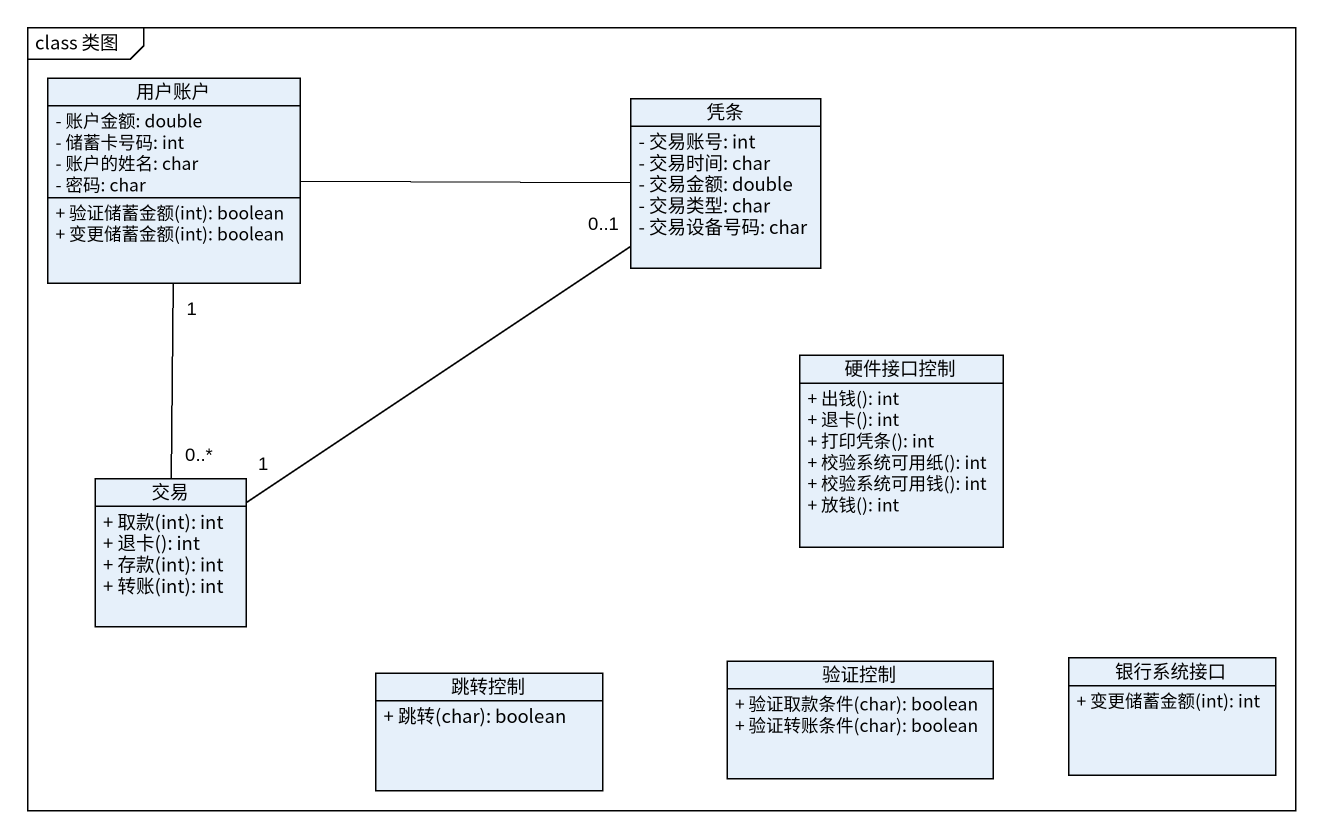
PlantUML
@startuml
mainframe class 类图
hide circle
hide empty members
skinparam classAttributeIconSize 0
class 用户账户 {
  - 账户金额: double
  - 储蓄卡号码: int
  - 账户的姓名: char
  - 密码: char
  + 验证储蓄金额(int): boolean
  + 变更储蓄金额(int): boolean
}
class 凭条 {
  - 交易账号: int
  - 交易时间: char
  - 交易金额: double
  - 交易类型: char
  - 交易设备号码: char
}
class 硬件接口控制 {
  + 出钱(): int
  + 退卡(): int
  + 打印凭条(): int
  + 校验系统可用纸(): int
  + 校验系统可用钱(): int
  + 放钱(): int
}
class 交易 {
  + 取款(int): int
  + 退卡(): int
  + 存款(int): int
  + 转账(int): int
}
class 跳转控制 {
  + 跳转(char): boolean
}
class 验证控制 {
  + 验证取款条件(char): boolean
  + 验证转账条件(char): boolean
}
class 银行系统接口 {
  + 变更储蓄金额(int): int
}
用户账户 -right- 凭条
用户账户 "1" -- "0..*" 交易
凭条 "0..1" -- "1" 交易
@enduml
